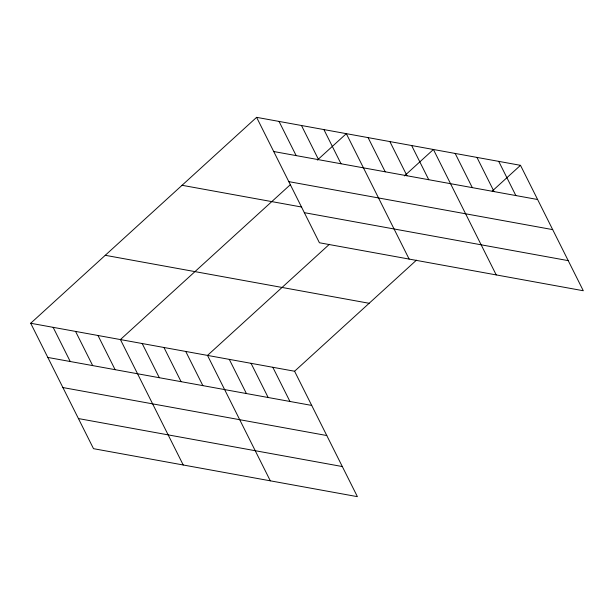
<?xml version="1.0" encoding="UTF-8"?>
<svg xmlns="http://www.w3.org/2000/svg" width="614" height="614" viewBox="0 0 614 614"><rect width="100%" height="100%" fill="white"/><g stroke="black" fill="none" stroke-linecap="round" stroke-linejoin="round"><path stroke-width="0.92" d="M30.7 323.256L294.59 371.24L357.394 496.657L93.505 448.673L30.7 323.256L256.606 117.343L520.495 165.327L583.3 290.744L319.41 242.76L256.606 117.343M290.414 184.622L120.421 339.565L183.225 464.99M317.338 160.085L346.327 133.66L409.131 259.077M329.373 244.318L207.509 355.406L270.313 480.823M404.419 175.919L433.415 149.494L496.219 274.911M294.59 371.24L416.453 260.159M492.19 191.123L520.495 165.327M273.729 151.528L537.611 199.512M288.803 181.637L552.692 229.621M182.059 185.29L301.712 207.048M304.337 212.659L568.226 260.635M105.247 255.301L369.137 303.285M47.823 357.44L311.705 405.424M62.897 387.549L326.786 435.533M78.431 418.564L342.32 466.548M498.721 161.367L515.844 195.551M476.955 157.407L494.07 191.599M455.181 153.454L472.304 187.638M411.641 145.533L428.756 179.718M389.867 141.573L406.99 175.757M368.101 137.613L385.216 171.805M323.9 129.577L341.016 163.761M301.466 125.502L318.589 159.686M279.032 121.418L296.155 155.611M272.816 367.279L289.938 401.464M251.049 363.319L268.164 397.511M229.275 359.359L246.398 393.551M185.735 351.446L202.858 385.63M163.961 347.486L181.084 381.67M142.195 343.525L159.31 377.717M97.994 335.49L115.11 369.674M75.56 331.414L92.683 365.599M53.134 327.331L70.249 361.523"/></g></svg>
